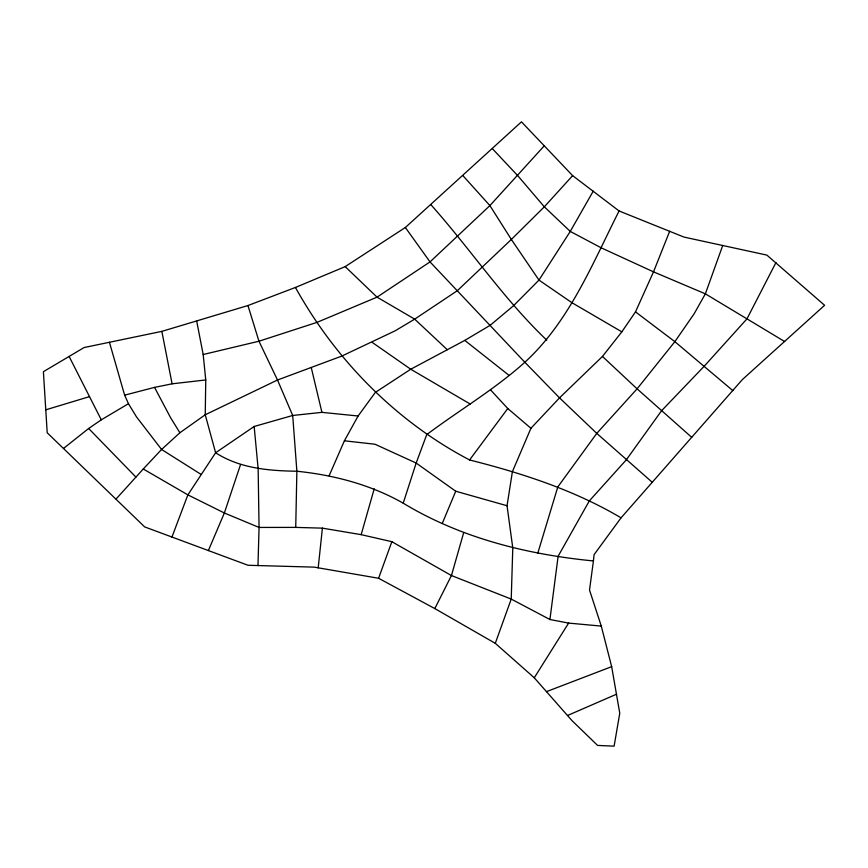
<?xml version="1.0" encoding="UTF-8"?>
<svg xmlns="http://www.w3.org/2000/svg" width="868" height="868" viewBox="0 0 868 868"><rect width="100%" height="100%" fill="white"/><g stroke="black" fill="none" stroke-linecap="round" stroke-linejoin="round"><path stroke-width="1.3" d="M196.732 321.247L203.177 354.524L205.759 379.956L205.239 414.774L215.611 452.76C239.959 468.427 268.711 470.792 296.878 471.237C333.909 475.035 370.712 484.691 403.219 503.18C460.756 538.041 527.006 554.468 593.43 560.945L589.513 590.045L601.285 626.099L611.669 666.657L619.763 713.257L614.11 746.154L597.585 745.417L572.001 720.635L534.265 677.778L495.281 643.318L434.814 608.577L378.589 578.272L314.227 567.13L248.009 565.274L144.663 526.909L47.208 432.774L43.4 371.688L84.131 347.536L161.849 331.37L247.955 305.536L295.435 287.471L345.182 266.617L405.356 227.503L521.462 121.845L572.63 175.64L619.079 210.967L683.984 237.083L766.889 255.105L824.6 305.297L742.335 379.598L621.054 517.838L594.092 554.63L593.43 560.945M116.073 499.002L143.263 468.991L187.879 494.868L224.356 512.988L259.065 527.44L295.728 527.397L296.878 471.237L292.7 415.479L277.5 380.01L258.957 341.222L247.955 305.536M257.98 565.61L259.065 527.44L258.143 468.709L254.161 426.481L292.7 415.479L321.93 412.354L358.104 416L375.334 392.412L410.748 369.236L464.792 340.408L490.138 325.326L513.465 305.786L538.985 280.093L570.254 231.42L593.245 191.144M318.198 567.856L322.408 528.145L361.164 534.655L391.848 541.697L451.436 575.538L511.23 599.083L549.921 619.513L568.616 623.094L601.285 626.099M549.921 619.513L558.124 556.247L589.296 500.944L626.316 459.812L661.535 410.781L704.436 365.981L746.936 318.892L775.938 262.603M495.281 643.318L511.23 599.083L512.782 547.947L507.042 505.74L512.391 471.693L530.923 428.271L559.524 397.869L602.457 356.444L621.835 331.836L635.495 311.872L653.517 271.858L669.673 231.235M361.164 534.655L374.227 488.782M463.642 532.811L451.436 575.538L434.814 608.577M537.824 553.057L557.82 486.905L596.772 433.371L637.09 388.842L674.859 341.666L694.183 313.706L705.369 293.84L722.74 245.438M403.219 503.18L416.163 463.045L426.731 434.618C459.237 410.228 494.521 389.526 524.847 362.26C569.365 321.464 592.367 263.85 619.079 210.967M240.544 464.575L224.356 512.988L208.363 550.594M378.589 578.272L391.848 541.697M171.94 537.064L187.879 494.868L215.611 452.76L254.161 426.481M442.246 523.48L455.733 491.234L416.163 463.045L374.976 444.232L344.401 440.803L329.156 475.707M344.401 440.803L358.104 416M534.265 677.778L568.616 623.094M295.435 287.471C335.721 359.97 395.949 421.349 469.588 459.964L507.769 408.513L490.518 389.851M544.42 145.64L489.899 205.597L430.018 261.908L377.037 297.149L317.059 322.353L258.957 341.222L203.177 354.524M572.63 175.64L544.323 206.823L511.35 239.459L457.306 290.715L414.687 319.142L395.19 330.795L341.666 356.14L277.5 380.01L205.239 414.774L179.882 432.752L161.578 449.472L143.263 468.991M63.559 448.398L88.655 428.488L101.285 419.83L128.464 403.696L124.634 395.168L109.433 342.263M567.542 715.503L616.54 694.205M546.493 691.633L611.669 666.657M45.722 409.837L89.502 396.622L101.285 419.83M124.634 395.168L154.537 387.388L172.092 383.819L205.759 379.956M295.728 527.397L322.408 528.145M469.588 459.964C522.135 473.234 574.204 490.073 621.054 517.838M455.733 491.234L507.042 505.74M621.835 331.836L572.012 302.758L538.985 280.093L511.35 239.459L489.899 205.597L462.991 175.727M470.228 404.054L410.748 369.236L372.307 342.469M784.683 341.558L705.369 293.84L653.517 271.858L601.318 247.879L570.254 231.42L544.323 206.823L517.784 175.705L492.373 148.667M200.866 474.275L161.578 449.472L136.406 416.759L128.464 403.696M635.495 311.872L674.859 341.666L732.842 390.622M464.792 340.408L509.125 375.432M507.769 408.513L530.923 428.271M652.28 482.315L596.772 433.371L559.524 397.869L524.847 362.26L430.018 261.908L405.356 227.503M691.763 437.374L637.09 388.842L602.457 356.444M447.313 349.728L414.687 319.142L377.037 297.149L345.182 266.617M88.655 428.488L135.94 477.129M546.753 340.147C503.581 299.004 470.445 249.04 430.853 204.653M179.882 432.752L170.508 417.551L154.537 387.388M69.115 356.444L89.502 396.622M311.33 367.891L321.93 412.354M161.849 331.37L172.092 383.819"/></g></svg>
